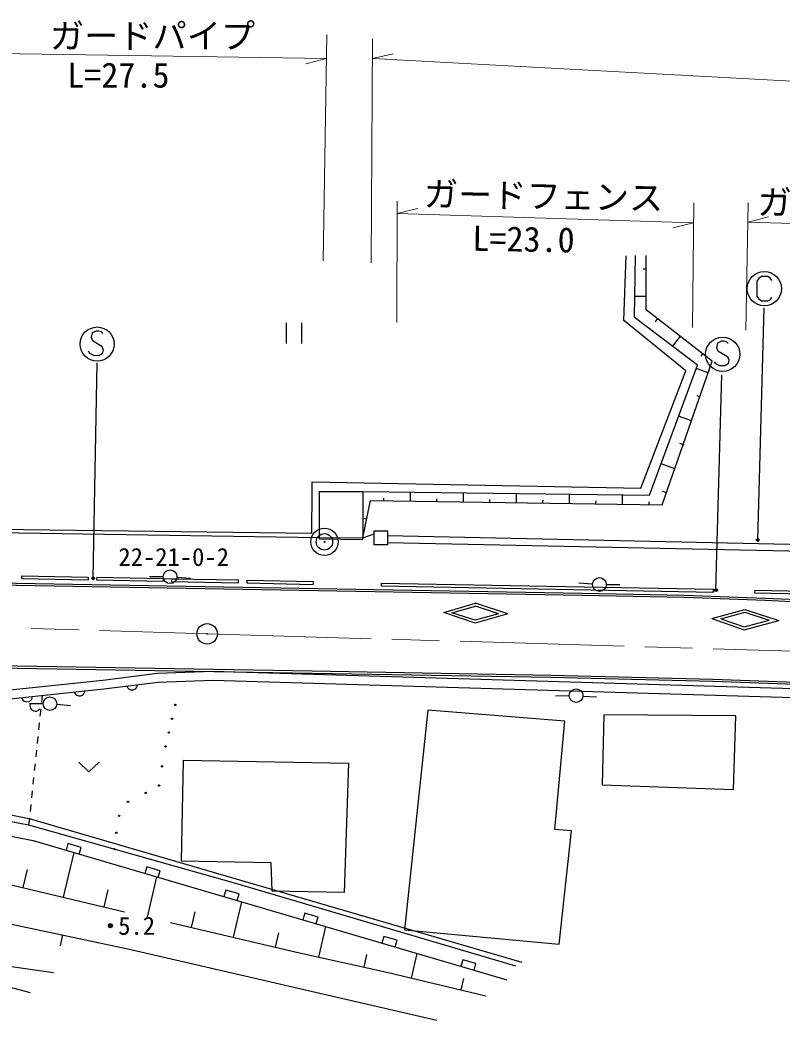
# Model space of a CAD drawing. Units: millimetres, scale not verified. Extents: x 40000 to 680000, y 20000 to 380000.
# Drawn here: x 353049 to 408751, y 267139 to 340238 of the extents above; entities that cross this region are included whole.
import ezdxf
from ezdxf.enums import TextEntityAlignment as Align

# ---------------------------------------------------------------- set-up
doc = ezdxf.new("R2010")
doc.units = ezdxf.units.MM
doc.header["$LTSCALE"] = 1000
doc.linetypes.add('CHAIN', pattern=[18.5, 12, -1.5, 3.5, -1.5])
for name, color, linetype, lineweight in [('M-BGD', 7, 'Continuous', 25), ('M-BGD-EXST', 7, 'Continuous', 25), ('M-BMK', 2, 'CHAIN', 13), ('M-BMK-SRVR', 3, 'Continuous', 25), ('M-STR-HTXT', 7, 'Continuous', 13), ('M-STR-STRC', 7, 'Continuous', 25)]:
    doc.layers.add(name, color=color, linetype=linetype, lineweight=lineweight)
doc.styles.add('ＭＳ ゴシック', font='')
doc.styles.get('ＭＳ ゴシック').set_extended_font_data('MS Gothic')

msp = doc.modelspace()

# ---------------------------------------------------------------- linework, layer by layer
at = {"layer": 'M-BGD'}
for p, q in [((397184, 318267), (397371, 322997)), ((397975, 318498), (398053, 323011)), ((398831, 319043), (398831, 323011)), ((398831, 322019), (398593, 322019)), ((398831, 320035), (398002, 320035)), ((403655, 315309), (398831, 319043)), ((372504, 318102), (372504, 316602)), ((373644, 316602), (373644, 318102)), ((401727, 314596), (397184, 318267)), ((402565, 314998), (397975, 318498)), ((399662, 318412), (399489, 318184)), ((401307, 317126), (400745, 316386)), ((402957, 315849), (402811, 315656)), ((399998, 304806), (403655, 315309)), ((398429, 306007), (401727, 314596)), ((399065, 305507), (402565, 314998)), ((403351, 314438), (402477, 314757)), ((402742, 312687), (402554, 312755)), ((402132, 310935), (401194, 311278)), ((401589, 309160), (401278, 309274)), ((400913, 307433), (399910, 307799)), ((374418, 305828), (374400, 306481)), ((374400, 306481), (398429, 306007)), ((374385, 302693), (374418, 305828)), ((374920, 305764), (374920, 302405)), ((374920, 305764), (378115, 305764)), ((378115, 305764), (378115, 302374)), ((378115, 305764), (399065, 305507)), ((381589, 305075), (381598, 305721)), ((385465, 305019), (385474, 305673)), ((389340, 304962), (389350, 305626)), ((393216, 304905), (393226, 305578)), ((400303, 305682), (400002, 305792)), ((378115, 302374), (378682, 305118)), ((378682, 305118), (399998, 304806)), ((379651, 305103), (379654, 305296)), ((383527, 305047), (383530, 305242)), ((387402, 304990), (387405, 305188)), ((391278, 304934), (391281, 305134)), ((395154, 304877), (395157, 305080)), ((397091, 304849), (397101, 305531)), ((399029, 304821), (399032, 305026)), ((378398, 303746), (378115, 303804)), ((374385, 302693), (336784, 303196)), ((347356, 302845), (374926, 302405)), ((378115, 302374), (378930, 302682)), ((378928, 301875), (378930, 302893)), ((378930, 302893), (379911, 302891)), ((379911, 302891), (379908, 301872)), ((374926, 302405), (374925, 302305)), ((374925, 302305), (378114, 302274)), ((374926, 302405), (378115, 302374)), ((378114, 302274), (378115, 302374)), ((379909, 302052), (415855, 301290)), ((379910, 302552), (415878, 301789)), ((379908, 301872), (378928, 301875)), ((394143, 298163), (344044, 299054)), ((394146, 298313), (344047, 299204)), ((363518, 299536), (362518, 299536)), ((363470, 299419), (364670, 299382)), ((364517, 299506), (365515, 299447)), ((394909, 299006), (393911, 299073)), ((401599, 298164), (394146, 298313)), ((395908, 298973), (396908, 298973)), ((384022, 296924), (386338, 297610)), ((388704, 296825), (386338, 297610)), ((401594, 298014), (394143, 298163)), ((407512, 297795), (401594, 298014)), ((407518, 297945), (401599, 298164)), ((415269, 297455), (407512, 297795)), ((415277, 297604), (407518, 297945)), ((386321, 296153), (384022, 296924)), ((384623, 296893), (386335, 297401)), ((386325, 296361), (384623, 296893)), ((388704, 296825), (386321, 296153)), ((388022, 296840), (386325, 296361)), ((388022, 296840), (386335, 297401)), ((403612, 296484), (406031, 297151)), ((404290, 296463), (406026, 296942)), ((406026, 296942), (407818, 296356)), ((406031, 297151), (408528, 296334)), ((403612, 296484), (405986, 295671)), ((404290, 296463), (405994, 295880)), ((405986, 295671), (408528, 296334)), ((405994, 295880), (407818, 296356)), ((312571, 293555), (374414, 292501)), ((312575, 293705), (374417, 292651)), ((363109, 292469), (359111, 291965)), ((367143, 292604), (363109, 292469)), ((417283, 291108), (367143, 292604)), ((374414, 292501), (391862, 292208)), ((374417, 292651), (391865, 292358)), ((359111, 291965), (351616, 291173)), ((363161, 291821), (359186, 291319)), ((367145, 291954), (363161, 291821)), ((417247, 290459), (367145, 291954)), ((391862, 292208), (403702, 291903)), ((391865, 292358), (403706, 292052)), ((403702, 291903), (412143, 291596)), ((403706, 292052), (412150, 291746)), ((308478, 291045), (353709, 281873)), ((359186, 291319), (351647, 290522)), ((357006, 291127), (357049, 291035)), ((357049, 291035), (357106, 290961)), ((357106, 290961), (357194, 290890)), ((357597, 290887), (357671, 290944)), ((357671, 290944), (357742, 291032)), ((357742, 291032), (357780, 291117)), ((357780, 291117), (357801, 291216)), ((360845, 291559), (360887, 291468)), ((360887, 291468), (360944, 291393)), ((360944, 291393), (361032, 291323)), ((361032, 291323), (361117, 291284)), ((361117, 291284), (361216, 291263)), ((361216, 291263), (361343, 291278)), ((361343, 291278), (361435, 291320)), ((361435, 291320), (361509, 291377)), ((361509, 291377), (361580, 291465)), ((361580, 291465), (361618, 291550)), ((361618, 291550), (361639, 291649)), ((353168, 290694), (353211, 290602)), ((353211, 290602), (353267, 290528)), ((353267, 290528), (353356, 290457)), ((353356, 290457), (353441, 290419)), ((353441, 290419), (353540, 290398)), ((353540, 290398), (353667, 290412)), ((353667, 290412), (353759, 290455)), ((354742, 290262), (353742, 290262)), ((353759, 290455), (353833, 290511)), ((353794, 290236), (353780, 290136)), ((353833, 290511), (353903, 290600)), ((353903, 290600), (353942, 290685)), ((353942, 290685), (353963, 290784)), ((354664, 290841), (354612, 290346)), ((355741, 290221), (356737, 290138)), ((357194, 290890), (357279, 290851)), ((357279, 290851), (357378, 290830)), ((357378, 290830), (357505, 290845)), ((357505, 290845), (357597, 290887)), ((393195, 290833), (392196, 290803)), ((394194, 290821), (395193, 290767)), ((353780, 290136), (353786, 290043)), ((353786, 290043), (353822, 289935)), ((353822, 289935), (353871, 289856)), ((353871, 289856), (353943, 289785)), ((353943, 289785), (354057, 289727)), ((354057, 289727), (354157, 289712)), ((354157, 289712), (354250, 289719)), ((354250, 289719), (354358, 289754)), ((354358, 289754), (354437, 289804)), ((354437, 289804), (354508, 289875)), ((354561, 289849), (354509, 289351)), ((382873, 289795), (381150, 273726)), ((392884, 288975), (382873, 289795)), ((354457, 288854), (354405, 288357)), ((392154, 281061), (392884, 288975)), ((395724, 289456), (395601, 284332)), ((405370, 289372), (395724, 289456)), ((405197, 283987), (405370, 289372)), ((354354, 287859), (354302, 287362)), ((354250, 286865), (354199, 286367)), ((354147, 285870), (354095, 285373)), ((357341, 285990), (358091, 285270)), ((358091, 285270), (358841, 285990)), ((364972, 286136), (364842, 278757)), ((364972, 286136), (377054, 285920)), ((377054, 285920), (376752, 276470)), ((338682, 284385), (353682, 281396)), ((354044, 284876), (353992, 284378)), ((353940, 283881), (353888, 283384)), ((395601, 284332), (405197, 283987)), ((342153, 282539), (354005, 280260)), ((353837, 282886), (353785, 282389)), ((353733, 281892), (353682, 281396)), ((353709, 281873), (389727, 271375)), ((353682, 281396), (368805, 277138)), ((393362, 280975), (392154, 281061)), ((392456, 272690), (393362, 280975)), ((354005, 280260), (388648, 270080)), ((356553, 280032), (356412, 279553)), ((357513, 279751), (356553, 280032)), ((356240, 276115), (357015, 279375)), ((357372, 279271), (357513, 279751)), ((371401, 278628), (364842, 278757)), ((371487, 276556), (371401, 278628)), ((353277, 276820), (353591, 278139)), ((362327, 278336), (362186, 277856)), ((363287, 278054), (362327, 278336)), ((363146, 277574), (363287, 278054)), ((351795, 277172), (360684, 275058)), ((362372, 274662), (363062, 277599)), ((368805, 277138), (389267, 271093)), ((359203, 275410), (359499, 276656)), ((368101, 276639), (367960, 276159)), ((369060, 276357), (368101, 276639)), ((368919, 275877), (369060, 276357)), ((376752, 276470), (371487, 276556)), ((368655, 273187), (369263, 275776)), ((365592, 273906), (365861, 275052)), ((373875, 274942), (373734, 274463)), ((374834, 274660), (373875, 274942)), ((350102, 274627), (360933, 272353)), ((364060, 274265), (373251, 272108)), ((374693, 274181), (374834, 274660)), ((371719, 272467), (371965, 273517)), ((374901, 271741), (375398, 273974)), ((381150, 273726), (392456, 272690)), ((356161, 273353), (355997, 272566)), ((379649, 273246), (379508, 272766)), ((380608, 272964), (379649, 273246)), ((380467, 272484), (380608, 272964)), ((360933, 272353), (383531, 267139)), ((373251, 272108), (379853, 270641)), ((378202, 271007), (378410, 271939)), ((381665, 270209), (382093, 272006)), ((350549, 271325), (355490, 270599)), ((385423, 271549), (385282, 271069)), ((386382, 271267), (385423, 271549)), ((386241, 270787), (386382, 271267)), ((379853, 270641), (387102, 268915)), ((351275, 269818), (353782, 269149)), ((385290, 269346), (385484, 270161))]:
    msp.add_line(p, q, dxfattribs=at)
for centre, radius in [((406973, 302226), 100), ((406973, 302226), 50), ((406973, 302226), 25), ((364018, 299536), 500), ((358393, 299425), 100), ((358393, 299425), 50), ((358393, 299425), 25), ((395408, 298973), 500), ((403924, 298556), 100), ((403924, 298556), 50), ((403924, 298556), 25), ((393695, 290848), 500), ((355242, 290262), 500), ((364393, 290172), 50), ((364161, 289160), 50), ((363928, 288149), 50), ((363696, 287137), 50), ((363426, 285681), 50), ((362239, 283739), 50), ((363210, 284278), 50), ((360945, 283092), 50), ((360298, 282067), 50), ((360082, 280826), 50), ((359956, 279630), 50), ((359657, 274030), 150), ((359657, 274030), 90), ((359657, 274030), 30)]:
    msp.add_circle(centre, radius, dxfattribs=at)
at = {"layer": 'M-BGD-EXST'}
for p, q in [((407059, 321347), (406910, 321147)), ((406910, 321147), (406913, 320047)), ((407258, 321498), (407059, 321347)), ((407708, 321499), (407258, 321498)), ((407909, 321350), (407708, 321499)), ((408009, 321200), (407909, 321350)), ((406913, 320047), (407063, 319847)), ((407063, 319847), (407264, 319698)), ((407264, 319698), (407714, 319699)), ((407714, 319699), (407914, 319800)), ((407914, 319800), (408013, 319950)), ((406973, 302226), (407440, 319186)), ((358314, 317361), (358253, 317063)), ((358619, 317500), (358314, 317361)), ((358819, 317493), (358619, 317500)), ((359017, 317437), (358819, 317493)), ((359113, 317333), (359017, 317437)), ((358253, 317063), (358345, 316809)), ((358345, 316809), (359030, 316385)), ((404026, 316603), (403974, 316304)), ((404327, 316751), (404026, 316603)), ((404527, 316750), (404327, 316751)), ((404727, 316698), (404527, 316750)), ((404826, 316598), (404727, 316698)), ((358162, 315865), (358067, 316019)), ((358457, 315705), (358162, 315865)), ((359061, 315834), (358806, 315693)), ((359030, 316385), (359122, 316132)), ((359122, 316132), (359061, 315834)), ((403974, 316304), (404072, 316053)), ((404072, 316053), (404769, 315648)), ((358393, 299425), (358687, 315181)), ((358806, 315693), (358457, 315705)), ((403916, 315104), (403817, 315255)), ((404215, 314952), (403916, 315104)), ((404816, 315098), (404565, 314950)), ((404769, 315648), (404868, 315397)), ((404868, 315397), (404816, 315098)), ((404565, 314950), (404215, 314952)), ((403924, 298556), (404357, 314309))]:
    msp.add_line(p, q, dxfattribs=at)
for centre in [(407461, 320598), (358686, 316547), (404420, 315801)]:
    msp.add_circle(centre, 1250, dxfattribs=at)
at = {"layer": 'M-BMK'}
for p, q in [((266406, 298456), (366728, 295365)), ((366728, 295365), (417612, 293865))]:
    msp.add_line(p, q, dxfattribs=at)
at = {"layer": 'M-BMK-SRVR'}
for centre, radius in [((375304, 302091), 1000), ((375304, 302091), 600), ((375304, 302091), 40), ((366728, 295365), 750), ((366728, 295365), 30)]:
    msp.add_circle(centre, radius, dxfattribs=at)
at = {"layer": 'M-STR-HTXT'}
for p, q in [((375204, 322623), (375482, 339183)), ((378816, 338858), (378725, 322485)), ((347855, 337847), (375453, 337425)), ((378808, 337424), (380328, 337762)), ((375453, 337425), (373947, 337028)), ((378808, 337424), (419940, 335212)), ((380626, 327002), (380592, 318130)), ((402294, 326875), (402208, 317770)), ((406274, 326901), (406113, 317570)), ((380623, 326083), (382135, 326456)), ((380623, 326083), (402280, 325407)), ((402280, 325407), (400768, 325034)), ((406250, 325470), (407761, 325845)), ((406250, 325470), (426286, 324878))]:
    msp.add_line(p, q, dxfattribs=at)
at = {"layer": 'M-STR-STRC'}
for p, q in [((353166, 299609), (353163, 299409)), ((353163, 299409), (358041, 299320)), ((353166, 299609), (358044, 299520)), ((358044, 299520), (358041, 299320)), ((358654, 299503), (358650, 299303)), ((358650, 299303), (363530, 299212)), ((358654, 299503), (363534, 299412)), ((363530, 299212), (363534, 299412)), ((364136, 299387), (364133, 299187)), ((364133, 299187), (368998, 299107)), ((364136, 299387), (369001, 299307)), ((369001, 299307), (368998, 299107)), ((369633, 299285), (369629, 299085)), ((369629, 299085), (374481, 298985)), ((369633, 299285), (374485, 299185)), ((374485, 299185), (374481, 298985)), ((379461, 299075), (379458, 298876)), ((379461, 299075), (403746, 298621)), ((379458, 298876), (403743, 298421)), ((403743, 298421), (403746, 298621)), ((406753, 298559), (406749, 298359)), ((406749, 298359), (412832, 298249)), ((406753, 298559), (412837, 298449))]:
    msp.add_line(p, q, dxfattribs=at)
for radius in [100, 50, 25]:
    msp.add_circle((358393, 299425), radius, dxfattribs=at)

# ---------------------------------------------------------------- texts
at = {"layer": 'M-BGD', "style": 'ＭＳ ゴシック'}
msp.add_text('5.2', height=1320, dxfattribs=at).set_placement((360227, 272973), align=Align.BOTTOM_LEFT)
at = {"layer": 'M-BMK-SRVR', "style": 'ＭＳ ゴシック'}
msp.add_text('22-21-0-2', height=1320, dxfattribs=at).set_placement((360242, 299931), align=Align.BOTTOM_LEFT)
at = {"layer": 'M-STR-HTXT', "style": 'ＭＳ ゴシック'}
for s, p in [('ガードパイプ', (355234, 337610)), ('L=27.5', (356498, 334745))]:
    msp.add_text(s, height=1833, dxfattribs=at).set_placement(p, align=Align.BOTTOM_LEFT)
for s, p in [('ガードフェンス', (382549, 326071)), ('ガードフェンス', (406931, 325468)), ('L=23.0', (386090, 322823))]:
    msp.add_text(s, height=1833, rotation=359, dxfattribs=at).set_placement(p, align=Align.BOTTOM_LEFT)

doc.saveas('drawing.dxf')
